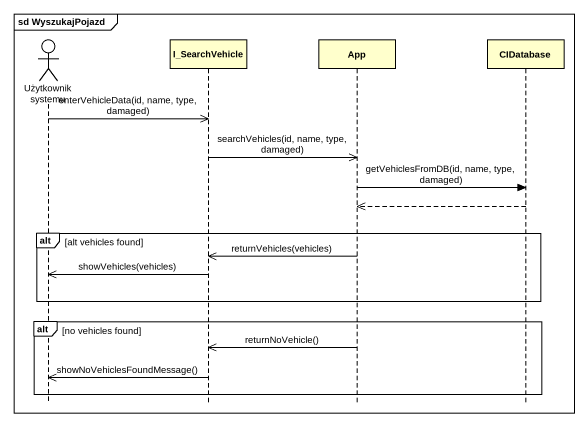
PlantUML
@startuml
mainframe sd WyszukajPojazd
hide footbox
actor "Użytkownik systemu" as Użytkownik_systemu
participant I_SearchVehicle
participant App
participant CIDatabase

Użytkownik_systemu ->> I_SearchVehicle : enterVehicleData(id, name, type, damaged)
I_SearchVehicle ->> App : searchVehicles(id, name, type, damaged)
App -> CIDatabase : getVehiclesFromDB(id, name, type, damaged)
CIDatabase -->> App
alt alt vehicles found
  App ->> I_SearchVehicle : returnVehicles(vehicles)
  I_SearchVehicle ->> Użytkownik_systemu : showVehicles(vehicles)
end
alt no vehicles found
  App ->> I_SearchVehicle : returnNoVehicle()
  I_SearchVehicle ->> Użytkownik_systemu : showNoVehiclesFoundMessage()
end
@enduml
